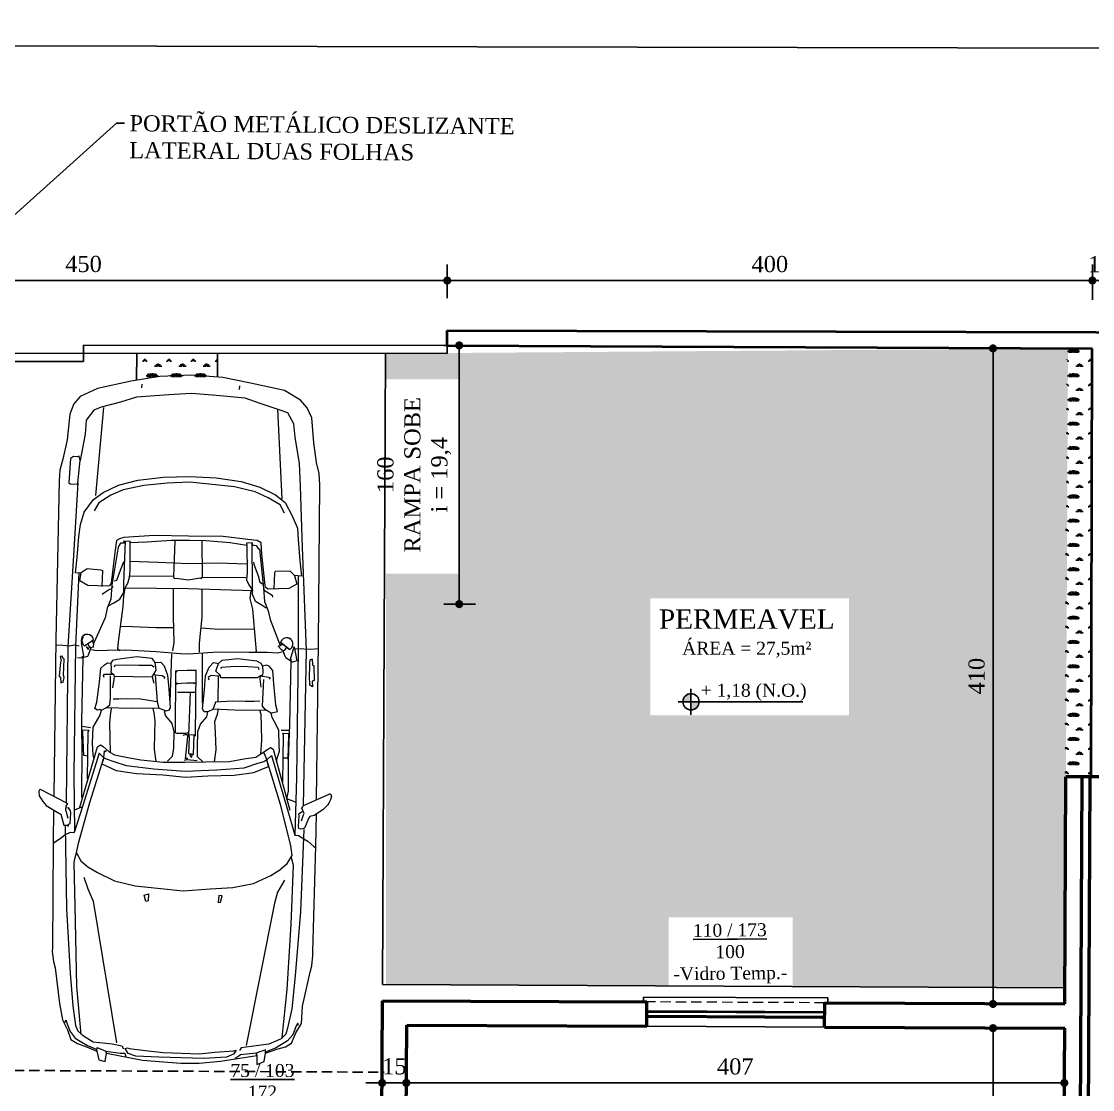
# Model space of a CAD drawing. Header units: millimetres. Extents: x 103208 to 171806, y -164 to 10038.
# Drawn here: x 107862 to 108525, y 7254 to 7915 of the extents above; entities that cross this region are included whole.
import ezdxf
from ezdxf import colors
from ezdxf.entities.mleader import LeaderData, LeaderLine
from ezdxf.math import Vec2, Vec3

# ---------------------------------------------------------------- set-up
doc = ezdxf.new("R2010")
doc.units = ezdxf.units.MM
doc.linetypes.add('HIDDEN', pattern=[9.525, 6.35, -3.175])
for name, color, linetype in [('ACESSORIOS', 2, 'Continuous'), ('COZINHA', 2, 'Continuous'), ('Hachuria - Moveis', 1, 'Continuous'), ('Piso', 55, 'Continuous'), ('PN010', 1, 'Continuous'), ('Portas-Cotas', 2, 'Continuous'), ('Projeção Janela - Viga', 1, 'HIDDEN'), ('Texto', 2, 'Continuous')]:
    doc.layers.add(name, color=color, linetype=linetype)
for name, color, linetype, lineweight in [('Hachura', 1, 'Continuous', 9), ('MEDIDAS', 7, 'Continuous', 0), ('Moveis', 1, 'Continuous', 9), ('Parede Baixa', 5, 'Continuous', 50), ('Parede Corte', 4, 'Continuous', 40), ('Pilares Sub-solo', 7, 'Continuous', 70), ('Portas - Janelas', 2, 'Continuous', 20), ('Projeção Janela', 15, 'HIDDEN', 9), ('Vaga', 184, 'Continuous', 13)]:
    doc.layers.add(name, color=color, linetype=linetype, lineweight=lineweight)
doc.styles.add('Valéria', font='romantic.ttf', dxfattribs={"height": 10})
doc.dimstyles.new('Cota - 50', dxfattribs={"dimtxt": 10, "dimasz": 5, "dimexe": 10, "dimexo": 20, "dimgap": 5, "dimtad": 1, "dimtxsty": 'Valéria', "dimblk": 'DOT', "dimcen": 0, "dimclrd": 12, "dimclre": 12, "dimclrt": 2, "dimazin": 2, "dimtfac": 1, "dimtix": 1, "dimtmove": 0, "dimatfit": 3, "dimldrblk": 'DOT', "dimfxl": 1, "dimarcsym": 0})
pattern_1 = [(360, (-5579.811, 0.3), (15, 15), [2.25, -0.45, 0.6, -0.45, 2.25, -9]), (360, (-5580.561, 0.75), (15, 15), [1.5, -1.125, 2.25, -1.125, 1.5, -7.5]), (360, (-5575.311, 6.75), (15, 15), [1.875, -0.75, 1.875, -10.5]), (360, (-5582.811, 9.75), (15, 15), [0.75, -1.5, 0.75, -12]), (90, (-5581.311, 9.75), (-15, 15), [1.35, -13.65]), (90, (-5576.811, 0.75), (-15, 15), [1.5, -13.5]), (90, (-5573.061, 6.75), (-15, 15), [1.5, -13.5]), (45, (-5574.861, 0.6), (1e-14, 15), [1.5, -19.7132034]), (135, (-5578.761, 0.6), (-15, 1e-14), [1.5, -19.7132034]), (63.434949, (-5575.311, 0.675), (8e-10, 15), [1.5, -32.0410197]), (75.9637565, (-5576.061, 0.75), (5e-10, 15), [1.5, -60.3465844]), (75.9637565, (-5572.311, 6.75), (5e-10, 15), [1.2, -60.6465844]), (75.9637565, (-5581.011, 9.75), (5e-10, 15), [1.05, -60.7965844]), (104.0362435, (-5577.561, 0.75), (-5e-10, 15), [1.5, -60.3465844]), (104.0362435, (-5573.811, 6.75), (-5e-10, 15), [1.2, -60.6465844]), (104.0362435, (-5581.611, 9.75), (-5e-10, 15), [1.05, -60.7965844]), (116.565051, (-5578.311, 0.675), (-6e-09, 15), [1.5, -32.041002])]

# ---------------------------------------------------------------- blocks, each defined once
blk = doc.blocks.new('_Dot')
at = {"color": 0, "linetype": 'ByBlock', "lineweight": -2}
blk.add_line((-0.5, 0), (-1, 0), dxfattribs=at)
at = {"color": 0, "linetype": 'ByBlock', "const_width": 0.5}
blk.add_lwpolyline([(-0.25, 0, 1), (0.25, 0, 1)], format="xyb", close=True, dxfattribs=at)
blk = doc.blocks.new('*D1095')
at = {"layer": 'Defpoints', "color": 0, "transparency": 16777216}
for p in [(109651.2, 7895.66), (107524.8, 7725.11, 9825), (109650.8, 7720.19, 9825)]:
    blk.add_point(p, dxfattribs=at)
at = {"layer": 'MEDIDAS', "color": 12, "lineweight": -2, "transparency": 16777216}
for p, q in [((107524.85, 7745.11), (107525.23, 7910.58)), ((109650.84, 7740.19), (109651.23, 7905.66)), ((107530.21, 7900.57), (109646.2, 7895.67))]:
    blk.add_line(p, q, dxfattribs=at)
at = {"layer": 'MEDIDAS', "color": 12, "lineweight": -2, "transparency": 16777216, "xscale": 5, "yscale": 5, "zscale": 5}
for p, rotation in [((107525.21, 7900.58), 179.8672790573392), ((109651.2, 7895.66), 359.8672790573391)]:
    blk.add_blockref('_Dot', p, dxfattribs=dict(at, rotation=rotation))
at = {"layer": 'MEDIDAS', "color": 2, "transparency": 16777216, "insert": (108588.23, 7908.27), "char_height": 10, "attachment_point": 5, "rotation": 359.86728, "style": 'Valéria'}
blk.add_mtext('2126', dxfattribs=at)
blk = doc.blocks.new('*D1101')
at = {"color": 12, "lineweight": -2, "transparency": 16777216}
for p, q in [((108100.42, 7259.36), (108100.42, 7268.4)), ((108507.49, 7257.42), (108507.49, 7268.4)), ((108502.49, 7258.4), (108105.42, 7258.4))]:
    blk.add_line(p, q, dxfattribs=at)
at = {"layer": 'Defpoints', "color": 0, "transparency": 16777216}
for p in [(108100.42, 7258.4), (108100.42, 7239.36, 9825), (108507.49, 7237.42, 9825)]:
    blk.add_point(p, dxfattribs=at)
at = {"color": 12, "lineweight": -2, "transparency": 16777216, "xscale": 5, "yscale": 5, "zscale": 5, "rotation": 180}
blk.add_blockref('_Dot', (108100.42, 7258.4), dxfattribs=at)
at = {"color": 12, "lineweight": -2, "transparency": 16777216, "xscale": 5, "yscale": 5, "zscale": 5}
blk.add_blockref('_Dot', (108507.49, 7258.4), dxfattribs=at)
at = {"color": 2, "transparency": 16777216, "insert": (108303.95, 7268.52), "char_height": 10, "attachment_point": 5, "style": 'Valéria'}
blk.add_mtext('407', dxfattribs=at)
blk = doc.blocks.new('*D1154')
at = {"color": 12, "lineweight": -2, "transparency": 16777216}
for p, q in [((107675.78, 7744.74), (107675.78, 7764.61)), ((108125.77, 7743.64), (108125.77, 7764.61)), ((107680.78, 7754.61), (108120.77, 7754.61))]:
    blk.add_line(p, q, dxfattribs=at)
at = {"layer": 'Defpoints', "color": 0, "transparency": 16777216}
for p in [(108125.77, 7754.61), (107675.78, 7724.74, 9825), (108125.77, 7723.64, 9825)]:
    blk.add_point(p, dxfattribs=at)
at = {"color": 12, "lineweight": -2, "transparency": 16777216, "xscale": 5, "yscale": 5, "zscale": 5, "rotation": 180}
blk.add_blockref('_Dot', (107675.78, 7754.61), dxfattribs=at)
at = {"color": 12, "lineweight": -2, "transparency": 16777216, "xscale": 5, "yscale": 5, "zscale": 5}
blk.add_blockref('_Dot', (108125.77, 7754.61), dxfattribs=at)
at = {"color": 2, "transparency": 16777216, "insert": (107900.78, 7764.8), "char_height": 10, "attachment_point": 5, "style": 'Valéria'}
blk.add_mtext('450', dxfattribs=at)
blk = doc.blocks.new('*D1107')
at = {"color": 12, "lineweight": -2, "transparency": 16777216}
for p, q in [((108123.75, 7714.49), (108143.16, 7714.49)), ((108133.16, 7709.49), (108133.16, 7559.49)), ((108123.75, 7554.49), (108143.16, 7554.49))]:
    blk.add_line(p, q, dxfattribs=at)
at = {"layer": 'Defpoints', "color": 0, "transparency": 16777216}
for p in [(108103.75, 7714.49, 9825), (108103.75, 7554.49, 9825), (108133.16, 7554.49)]:
    blk.add_point(p, dxfattribs=at)
at = {"color": 12, "lineweight": -2, "transparency": 16777216, "xscale": 5, "yscale": 5, "zscale": 5}
for p, rotation in [((108133.16, 7714.49), 90), ((108133.16, 7554.49), 270)]:
    blk.add_blockref('_Dot', p, dxfattribs=dict(at, rotation=rotation))
at = {"color": 2, "transparency": 16777216, "insert": (108105.35, 7634.49), "char_height": 10, "attachment_point": 5, "rotation": 90, "style": 'Valéria'}
blk.add_mtext('160\\PRAMPA SOBE\\Pi = 19,4', dxfattribs=at)
blk = doc.blocks.new('Audi A4 Cab dessus')
at = {"color": 0, "linetype": 'Continuous', "flags": 128}
for points in [[(0.841, -0.23), (0.8417, 0.7715), (0.838, 1.7799), (0.8336, 1.8519), (0.8155, 1.9203), (0.7966, 2.0469), (0.7841, 2.2046), (0.7524, 2.2693), (0.7105, 2.3167), (0.6068, 2.377), (0.3901, 2.4221), (0.2129, 2.4556), (0.0121, 2.4683), (-0.1902, 2.4586), (-0.3715, 2.4252), (-0.5852, 2.3759), (-0.696, 2.3247), (-0.7348, 2.2778), (-0.7613, 2.2123), (-0.7762, 2.0474), (-0.8019, 1.9236), (-0.8198, 1.853), (-0.824, 1.7861), (-0.834, 0.774), (-0.8347, -0.2263)], [(-0.3024, 2.385), (-0.301, 2.4073)], [(0.3203, 2.3816), (0.3217, 2.404)], [(0.7584, -0.2673), (0.7669, 0.7224), (0.7321, 1.3788), (0.7164, 1.7697), (0.7075, 1.9136), (0.6778, 2.0813), (0.6697, 2.1669), (0.6293, 2.2367), (0.5811, 2.2532), (0.4536, 2.2926), (0.3571, 2.3256), (0.1476, 2.3432), (0.0137, 2.3517), (-0.1303, 2.3428), (-0.3375, 2.3245), (-0.4383, 2.2905), (-0.5613, 2.2579), (-0.6073, 2.2384), (-0.6562, 2.1743), (-0.6618, 2.085), (-0.6903, 1.9165)], [(-0.5878, 1.695), (-0.5448, 2.256)], [(0.5992, 1.6874), (0.5666, 2.2577)], [(-0.6777, 1.1988), (-0.713, 1.201), (-0.7024, 1.2989), (-0.6939, 1.4328), (-0.6847, 1.5084), (-0.6618, 1.5876), (-0.6029, 1.6691), (-0.5418, 1.7145), (-0.4447, 1.7622), (-0.3216, 1.7947), (-0.159, 1.8159), (0.0073, 1.8233), (0.1772, 1.8171), (0.337, 1.7936), (0.4558, 1.7592), (0.556, 1.7126), (0.6201, 1.6637), (0.6641, 1.5803), (0.6995, 1.5019), (0.704, 1.4299), (0.7178, 1.2946), (0.7295, 1.1953), (0.6849, 1.1981), (0.6994, 1.1434), (0.6483, 1.1153), (0.518, 1.11), (0.5007, 1.1201), (0.4971, 1.1337), (0.4738, 1.3324), (0.4693, 1.4044), (0.4434, 1.4194), (0.4211, 1.4208), (0.2253, 1.4421), (0.0057, 1.4425), (-0.2138, 1.4429), (-0.4074, 1.4282), (-0.4348, 1.421), (-0.4535, 1.4087), (-0.4627, 1.3331), (-0.484, 1.1373), (-0.4941, 1.12), (-0.5077, 1.1164), (-0.633, 1.1198), (-0.6849, 1.1499), (-0.677, 1.2032), (-0.6396, 1.2278), (-0.5504, 1.2221), (-0.5417, 1.2171), (-0.5437, 1.1142)], [(0.6159, 1.5968), (0.5877, 1.6478), (0.5099, 1.6931), (0.4271, 1.7297), (0.2946, 1.7604), (0.1521, 1.7739), (0.0095, 1.7873), (-0.1344, 1.7785), (-0.2834, 1.761), (-0.4151, 1.7334), (-0.4935, 1.698), (-0.5683, 1.649), (-0.5984, 1.5971)], [(-0.7038, 1.774), (-0.7241, 1.3809), (-0.7562, 0.7287), (-0.7561, -0.266), (-0.7475, -0.2711), (-0.7575, -0.2884), (-0.7589, -0.3107), (-0.7553, -0.3243), (-0.7445, -0.3654)], [(-0.3692, 1.3944), (-0.3642, 1.4031), (-0.4088, 1.4059), (-0.4052, 1.3922), (-0.4275, 1.3936), (-0.4376, 1.3763), (-0.4426, 1.3677), (-0.4804, 1.1236), (-0.486, 1.0344), (-0.5075, 0.9775), (-0.5204, 0.9155), (-0.5885, 0.7585)], [(-0.4975, 0.9947), (-0.4651, 1.0106), (-0.4277, 1.0352), (-0.4026, 1.0784), (-0.4034, 1.1367), (-0.3953, 1.405)], [(0.3787, 1.3877), (0.2721, 1.4033), (0.1159, 1.4132), (0.013, 1.4152), (-0.1036, 1.4136), (-0.2613, 1.4011), (-0.3692, 1.3944), (-0.3668, 1.2195), (-0.3696, 1.1749), (-0.3811, 1.1353), (-0.3967, 1.1058), (-0.404, 1.0561), (-0.4082, 0.9891), (-0.4359, 0.7623), (-0.4387, 0.7177), (-0.4215, 0.7077)], [(0.411, 1.4035), (0.375, 1.4013), (0.3787, 1.3877), (0.3811, 1.2128), (0.3783, 1.1681), (0.3942, 1.1358), (0.4187, 1.0984), (0.007, 1.1064), (-0.3967, 1.1058)], [(-0.0813, 1.4122), (-0.0867, 1.184), (-0.0831, 1.1703), (-0.0695, 1.1739), (0.0061, 1.1647), (0.0831, 1.1777), (0.0918, 1.1727), (0.0968, 1.1814), (0.3747, 1.1818)], [(0.0968, 1.1814), (0.0936, 1.4146)], [(0.506, 0.9898), (0.48, 1.0049), (0.4368, 1.03), (0.4173, 1.076), (0.4165, 1.1343), (0.411, 1.4035), (0.4147, 1.3899), (0.437, 1.3885), (0.4492, 1.3698), (0.4579, 1.3648), (0.4871, 1.1165), (0.4907, 1.1028), (0.508, 1.0927), (0.5253, 1.0827), (0.5425, 1.0726), (0.5462, 1.059)], [(-0.4036, 1.2756), (-0.4086, 1.267), (-0.4352, 1.2014), (-0.4516, 1.1532), (-0.4653, 1.1496)], [(-0.3676, 1.2778), (-0.1841, 1.2752), (0.0081, 1.2676), (0.1967, 1.2737), (0.3803, 1.2711)], [(0.4213, 1.2819), (0.4249, 1.2682), (0.4517, 1.1949), (0.4625, 1.1539), (0.4798, 1.1438)], [(-0.6907, 1.1996), (-0.7065, 0.7346), (-0.7089, -0.0853), (-0.7004, -0.4488)], [(-0.0867, 1.184), (-0.3646, 1.1835)], [(0.6849, 1.1981), (0.6553, 1.2268), (0.561, 1.2238), (0.556, 1.2152), (0.554, 1.1122)], [(0.7072, 1.1967), (0.7137, 0.7303), (0.7113, -0.0896), (0.7061, -0.4567)], [(-0.5379, 1.0645), (-0.5329, 1.0732), (-0.5142, 1.0854), (-0.4955, 1.0977), (-0.4818, 1.1013), (-0.4717, 1.1186)], [(-0.0853, 0.7089), (-0.0775, 0.7622), (-0.0849, 0.9284), (-0.0865, 1.045), (-0.0873, 1.1033)], [(0.0846, 0.7027), (0.0838, 0.761), (0.0986, 0.9258), (0.097, 1.0424), (0.0962, 1.1007)], [(0.4344, 0.7075), (0.4481, 0.7111), (0.4422, 0.7608), (0.4203, 0.9818), (0.4022, 1.0501), (0.4093, 1.0985)], [(0.4871, 1.1165), (0.4951, 1.0308), (0.5182, 0.9711), (0.5327, 0.9164), (0.5985, 0.751)], [(-0.0805, 0.8565), (-0.1971, 0.8548), (-0.3447, 0.8597), (-0.4253, 0.8603)], [(0.0944, 0.8589), (0.206, 0.8519), (0.3586, 0.8557), (0.4329, 0.8551)], [(-0.6661, 0.6648), (-0.6525, 0.6684), (-0.6697, 0.7553)], [(-0.5921, 0.7722), (-0.6482, 0.7354)], [(-0.5936, 0.7499), (-0.5972, 0.7635)], [(0.6266, 0.6999), (0.6143, 0.7186), (0.6057, 0.7236), (0.5848, 0.7473), (0.5985, 0.751), (0.6147, 0.7616)], [(0.5947, 0.7575), (0.5997, 0.7661)], [(0.5999, 0.7733), (0.6554, 0.7295)], [(0.6033, 0.7706), (0.6588, 0.7268)], [(-0.6842, 0.7332), (-0.7152, 0.7396), (-0.7425, 0.7324), (-0.7872, 0.7352), (-0.8318, 0.738)], [(-0.5936, 0.7499), (-0.595, 0.7275), (-0.6086, 0.7239), (-0.6251, 0.6757), (-0.6301, 0.667), (-0.6711, 0.6562), (-0.6935, 0.6576)], [(-0.6396, 0.7304), (-0.6273, 0.7117), (-0.6173, 0.729)], [(-0.6086, 0.7239), (-0.6173, 0.729), (-0.6295, 0.7477)], [(0.6093, 0.7099), (0.582, 0.7027), (0.515, 0.7069), (0.3984, 0.7053), (0.2012, 0.7043), (0.0436, 0.6918), (0.0076, 0.6896), (-0.037, 0.6924), (-0.1933, 0.7022), (-0.3855, 0.7099), (-0.5021, 0.7083), (-0.574, 0.7038), (-0.605, 0.7103)], [(-0.0953, 0.6916), (-0.1014, 0.3828)], [(0.1019, 0.6926), (0.1045, 0.3788)], [(0.6735, 0.6611), (0.6648, 0.6661), (0.6877, 0.7453), (0.7044, 0.6547), (0.6771, 0.6474), (0.6425, 0.6675), (0.6339, 0.6726), (0.6143, 0.7186), (0.628, 0.7222), (0.6395, 0.742)], [(0.6914, 0.7317), (0.7273, 0.7339), (0.7497, 0.7325), (0.7943, 0.7297), (0.8417, 0.7352)], [(-0.6554, -0.2321), (-0.6562, -0.1738), (-0.6572, 0.0235), (-0.6605, 0.2567), (-0.6575, 0.6598)], [(-0.1981, 0.5547), (-0.182, 0.3834), (-0.1711, 0.3424), (-0.346, 0.3399), (-0.5073, 0.3411), (-0.5396, 0.3253), (-0.5483, 0.3303), (-0.562, 0.3267), (-0.5792, 0.3367), (-0.5678, 0.3763), (-0.5507, 0.5052), (-0.5451, 0.5945), (-0.5214, 0.6154), (-0.5027, 0.6276), (-0.4804, 0.6262)], [(-0.1975, 0.6353), (-0.2184, 0.659), (-0.3163, 0.6697), (-0.443, 0.6508), (-0.4703, 0.6435), (-0.4804, 0.6262), (-0.4781, 0.5902), (-0.4795, 0.5679), (-0.4623, 0.5579)], [(-0.2039, 0.6043), (-0.2212, 0.6144), (-0.3018, 0.615), (-0.3824, 0.6156), (-0.4544, 0.6112), (-0.4594, 0.6025)], [(-0.4586, 0.5442), (-0.2168, 0.5424), (-0.2067, 0.5597), (-0.1916, 0.5856), (-0.1975, 0.6353), (-0.1615, 0.6375), (-0.1406, 0.6138), (-0.1175, 0.5541), (-0.1094, 0.4684), (-0.0991, 0.3468), (-0.1092, 0.3295), (-0.1365, 0.3223), (-0.1293, 0.2949), (-0.0875, 0.2475), (-0.073, 0.1928), (-0.075, 0.0899), (-0.0828, 0.0366), (-0.1116, 0.007)], [(0.473, 0.3959), (0.437, 0.3937), (0.3787, 0.3929), (0.2981, 0.3935), (0.1902, 0.3868), (0.1737, 0.3386), (0.1413, 0.3227), (0.119, 0.3241), (0.1067, 0.3428), (0.1188, 0.463), (0.1244, 0.5523), (0.1459, 0.6092), (0.1747, 0.6387), (0.2056, 0.6323)], [(0.4787, 0.4852), (0.4728, 0.5348), (0.4742, 0.5571), (0.4555, 0.5449), (0.2223, 0.5416), (0.2187, 0.5553), (0.1891, 0.5841), (0.2056, 0.6323), (0.2293, 0.6532), (0.3287, 0.6649), (0.4489, 0.6528), (0.4748, 0.6378), (0.4871, 0.6191)], [(0.2215, 0.5999), (0.2265, 0.6086), (0.3122, 0.6166), (0.3928, 0.616), (0.4598, 0.6118), (0.4634, 0.5982)], [(0.5444, 0.3197), (0.5581, 0.3233), (0.5854, 0.3306), (0.5746, 0.3716), (0.5607, 0.5069), (0.5526, 0.5925), (0.5317, 0.6163), (0.5144, 0.6263), (0.4871, 0.6191), (0.4893, 0.5831), (0.4879, 0.5608), (0.4742, 0.5571), (0.5275, 0.5493), (0.5362, 0.5443), (0.5311, 0.5356)], [(0.6508, -0.2254), (0.6611, -0.1761), (0.66, 0.0212), (0.6655, 0.2493), (0.6684, 0.6525)], [(0.8037, 0.6663), (0.7901, 0.6627)], [(-0.522, 0.5347), (-0.5256, 0.5484), (-0.5206, 0.5571), (-0.4623, 0.5579), (-0.4586, 0.5442), (-0.46, 0.5219), (-0.4679, 0.4686)], [(-0.2067, 0.5597), (-0.1981, 0.5547), (-0.1534, 0.5519), (-0.1361, 0.5418)], [(0.0163, 0.1872), (0.0026, 0.1836), (-0.0557, 0.1827), (-0.0643, 0.1878), (-0.0664, 0.5822), (-0.0527, 0.5859), (0.0056, 0.5867), (0.0639, 0.5875), (0.0502, 0.5838)], [(-0.0593, 0.5807), (-0.0643, 0.5721)], [(0.0559, 0.1757), (0.0645, 0.1707), (0.0639, 0.5875)], [(0.205, 0.5517), (0.1604, 0.5545), (0.1417, 0.5422), (0.1453, 0.5286)], [(0.2187, 0.5553), (0.205, 0.5517), (0.2038, 0.3905)], [(-0.5073, 0.3411), (-0.4835, 0.3621), (-0.4807, 0.4067), (-0.4809, 0.5456)], [(-0.2168, 0.5424), (-0.2059, 0.5014)], [(-0.1359, 0.542), (-0.1409, 0.5334)], [(-0.0533, 0.5052), (-0.067, 0.5016), (0.005, 0.506), (0.0633, 0.5068)], [(-0.0637, 0.4982), (-0.05, 0.5018)], [(0.5837, 0.0112), (0.5895, 0.039), (0.6009, 0.0787), (0.5987, 0.1146), (0.5957, 0.2089), (0.5798, 0.2413), (0.5517, 0.2924), (0.5444, 0.3197), (0.5098, 0.3398), (0.4889, 0.3635), (0.4917, 0.4082), (0.4951, 0.5334)], [(-0.0525, 0.4469), (0.0641, 0.4485)], [(0.0281, 0.4463), (0.0199, 0.1735)], [(-0.4759, 0.0569), (-0.4789, 0.1512), (-0.4819, 0.2454), (-0.4777, 0.3124), (-0.4713, 0.3434)], [(-0.182, 0.3834), (-0.2885, 0.3991), (-0.3692, 0.3997), (-0.4275, 0.3988), (-0.4634, 0.3966)], [(-0.1711, 0.3424), (-0.1229, 0.3259)], [(0.1753, 0.3432), (0.3572, 0.336), (0.5098, 0.3398)], [(-0.5396, 0.3253), (-0.5461, 0.2943), (-0.5762, 0.2424), (-0.5913, 0.2165), (-0.5933, 0.1135), (-0.5911, 0.0776), (-0.5889, 0.0416), (-0.5816, 0.0142)], [(-0.1836, 0.0026), (-0.1966, 0.0796), (-0.1946, 0.1825), (-0.194, 0.2632), (-0.1999, 0.3128), (-0.2071, 0.3402)], [(0.1133, 0.0046), (0.0784, 0.0354), (0.0776, 0.0937), (0.0796, 0.1966), (0.0961, 0.2449), (0.1349, 0.2917), (0.1413, 0.3227)], [(0.1886, 0.006), (0.1978, 0.0816), (0.1912, 0.1896), (0.1868, 0.2616), (0.2032, 0.3098), (0.2097, 0.3408)], [(0.4833, 0.0603), (0.4885, 0.144), (0.4855, 0.2383), (0.4811, 0.3103), (0.4738, 0.3376)], [(-0.605, 0.2129), (-0.6582, 0.2207)], [(0.6094, 0.2126), (0.6646, 0.2133)], [(-0.621, -0.1132), (-0.62, 0.1869), (-0.615, 0.1956), (-0.6597, 0.1984), (-0.656, 0.1847), (-0.6488, 0.0354), (-0.6454, 0.0386), (-0.6205, 0.035)], [(0.0101, 0.0173), (0.0151, 0.0259), (0.0014, 0.0223), (0.0149, 0.1649), (0.0112, 0.1785), (-0.0024, 0.1749), (-0.0161, 0.1713)], [(0.6243, -0.12), (0.6252, 0.1802), (0.6216, 0.1939), (0.6632, 0.191), (0.6582, 0.1824), (0.6559, 0.0297), (0.6503, 0.0347), (0.6248, 0.0329)], [(-0.6683, -0.294), (-0.5587, 0.0934), (-0.54, 0.1057), (-0.5227, 0.0957), (-0.4845, 0.0619), (-0.4499, 0.0418), (-0.3657, 0.0275), (-0.2815, 0.0132), (-0.1389, -0.0002), (0, 0), (0.1303, 0.0052), (0.2829, 0.0091), (0.3735, 0.0258), (0.4505, 0.0388), (0.4879, 0.0634), (0.5253, 0.0879), (0.544, 0.1002), (0.5613, 0.0901), (0.6713, -0.2977)], [(0.5066, 0.0756), (0.5039, 0.07), (0.5016, 0.067), (0.5211, 0.0209), (0.5024, 0.0087), (0.4614, -0.0022), (0.3744, -0.0325), (0.2031, -0.0486), (0.0008, -0.0583), (-0.2, -0.0457), (-0.3735, -0.0258), (-0.4528, -0.0028), (-0.501, 0.0136), (-0.5183, 0.0237), (-0.5155, 0.0683), (-0.5068, 0.0633), (-0.4998, 0.0754)], [(-0.5183, 0.0237), (-0.5479, 0.0524), (-0.6496, -0.2817), (-0.7004, -0.4488), (-0.7054, -0.4574), (-0.7278, -0.456), (-0.7601, -0.4719), (-0.7838, -0.4928), (-0.8212, -0.5174), (-0.8349, -0.5263)], [(-0.643, -1.7429), (-0.673, -1.4363), (-0.6873, -1.0232), (-0.6994, -0.646), (-0.693, -0.6151), (-0.6865, -0.5841), (-0.6737, -0.5222), (-0.6035, -0.2622), (-0.5183, 0.0237), (-0.5298, -0.0149), (-0.4383, -0.0575), (-0.3094, -0.0746), (-0.1395, -0.0808), (0.003, -0.0943), (0.147, -0.0854), (0.3132, -0.078), (0.4399, -0.0591), (0.532, -0.0201), (0.5211, 0.0209)], [(-0.6865, -0.5841), (-0.6584, -0.6352), (-0.6115, -0.674), (-0.551, -0.7091), (-0.4422, -0.7608), (-0.3098, -0.7916), (-0.1672, -0.805), (-0.0024, -0.8199), (0.1689, -0.8038), (0.3129, -0.7949), (0.4446, -0.7674), (0.5554, -0.7161), (0.6114, -0.6793), (0.6589, -0.6375), (0.689, -0.5856), (0.6796, -0.5223), (0.6108, -0.2625), (0.5211, 0.0209), (0.5499, 0.0505), (0.654, -0.2876), (0.7061, -0.4567), (0.7284, -0.4581), (0.763, -0.4782), (0.789, -0.4933), (0.8272, -0.5271), (0.8406, -0.5349)], [(-0.0036, 0.0137), (0.0101, 0.0173), (0.077, 0.0131), (0.0633, 0.0095)], [(-0.93, -0.1951), (-0.9282, -0.2238), (-0.916, -0.2425), (-0.9037, -0.2612), (-0.8828, -0.285), (-0.8223, -0.3201), (-0.7963, -0.3352), (-0.7877, -0.3402), (-0.7696, -0.4086), (-0.7473, -0.41), (-0.7286, -0.3977), (-0.7243, -0.3308), (-0.728, -0.3171), (-0.7402, -0.2984), (-0.7539, -0.302)], [(-0.7561, -0.266), (-0.9155, -0.1855)], [(0.9361, -0.2045), (0.9311, -0.2289), (0.921, -0.2462), (0.911, -0.2635), (0.8822, -0.2931), (0.8261, -0.3299), (0.7988, -0.3371), (0.7938, -0.3457), (0.7672, -0.4113), (0.7536, -0.4149), (0.7399, -0.4185), (0.7312, -0.4135), (0.7276, -0.3998), (0.7318, -0.3329), (0.7282, -0.3192), (0.7469, -0.3069), (0.7579, -0.304)], [(0.7477, -0.3652), (0.7592, -0.3256), (0.7642, -0.317), (0.7483, -0.2846), (0.7533, -0.276), (0.7584, -0.2673), (0.9222, -0.1934)], [(0.7077, -0.2469), (0.6508, -0.2254)], [(-0.8348, -0.3129), (-0.8349, -0.521), (-0.8324, -1.1933), (-0.8339, -1.2156), (-0.8244, -1.2789), (-0.8135, -1.3199), (-0.783, -1.5459), (-0.7626, -1.6503), (-0.7309, -1.715), (-0.7078, -1.7747), (-0.6645, -1.7998), (-0.6076, -1.8213), (-0.5421, -1.8479), (-0.5276, -1.9026), (-0.488, -1.914), (-0.4802, -1.8607), (-0.4838, -1.8471), (-0.4802, -1.8607), (-0.2498, -1.9021), (-0.1159, -1.9106), (-0.0043, -1.9176), (0.1123, -1.916), (0.2476, -1.9021), (0.4786, -1.8629), (0.4794, -1.9212), (0.5255, -1.9017), (0.5333, -1.8484), (0.6067, -1.8217), (0.6614, -1.8072), (0.6988, -1.7826), (0.7253, -1.7171), (0.7605, -1.6566), (0.7675, -1.545), (0.8125, -1.3283), (0.824, -1.2887), (0.8282, -1.2217), (0.8296, -1.1994), (0.8408, -0.5235), (0.841, -0.3201)], [(-0.7006, -0.3099), (-0.6546, -0.2904)], [(-0.7609, -0.4136), (-0.745, -0.9434), (-0.717, -1.3529), (-0.6987, -1.5602), (-0.6798, -1.6868), (-0.6639, -1.7192), (-0.6344, -1.748), (-0.5652, -1.7882), (-0.445, -1.8002), (-0.3831, -1.8131), (-0.3708, -1.8318)], [(0.7622, -0.4199), (0.7472, -0.9433), (0.7168, -1.3536), (0.6992, -1.5631), (0.6734, -1.6869), (0.662, -1.7266), (0.6332, -1.7561), (0.5548, -1.7915), (0.4418, -1.8068), (0.3785, -1.8162), (0.3685, -1.8335)], [(0.6383, -1.7475), (0.6666, -1.4401), (0.6883, -1.0247), (0.6985, -0.6489), (0.6913, -0.6216), (0.684, -0.5942)], [(-0.6381, -0.7395), (-0.6113, -0.8129), (-0.5759, -0.8913), (-0.4176, -1.793)], [(0.6432, -0.744), (0.598, -0.8218), (0.5801, -0.8924), (0.4109, -1.8004)], [(-0.7504, -1.669), (-0.7403, -1.6517), (-0.7367, -1.6653), (-0.7136, -1.725), (-0.6804, -1.7675), (-0.6372, -1.7926), (-0.6026, -1.8127), (-0.5457, -1.8342), (-0.5421, -1.8479), (-0.5407, -1.8256), (-0.4838, -1.8471), (-0.3928, -1.8591), (-0.3638, -1.8582), (-0.3573, -1.8828)], [(0.7418, -1.6688), (0.7382, -1.6552), (0.7281, -1.6725), (0.7066, -1.7294), (0.6728, -1.7676), (0.6354, -1.7921), (0.5981, -1.8166), (0.5383, -1.8397), (0.5333, -1.8484), (0.5347, -1.8261), (0.475, -1.8492)], [(-0.1454, -1.8818), (-0.293, -1.877), (-0.3412, -1.8605), (-0.3609, -1.8284), (-0.3472, -1.8248), (-0.3348, -1.8296), (-0.2146, -1.8416), (-0.1167, -1.8523), (0.1115, -1.8577), (0.2108, -1.846), (0.3325, -1.8357), (0.3461, -1.8321), (0.3311, -1.8581), (0.285, -1.8776), (0.1411, -1.8864), (-0.1454, -1.8818)], [(0.475, -1.8492), (0.3757, -1.8609), (0.357, -1.8731), (0.3383, -1.8854)]]:
    blk.add_lwpolyline(points, dxfattribs=at)
for points in [[(-0.6976, 1.9439), (-0.7113, 1.9403), (-0.7336, 1.9417), (-0.7523, 1.9294), (-0.7621, 1.7732), (-0.7535, 1.7682), (-0.7088, 1.7654), (-0.7038, 1.774), (-0.6903, 1.9165)], [(-0.5936, 0.7499), (-0.5885, 0.7585)], [(-0.7791, 0.6495), (-0.7878, 0.6546), (-0.7914, 0.6682), (-0.805, 0.6646), (-0.7978, 0.6373), (-0.8028, 0.6286), (-0.8085, 0.5394), (-0.7998, 0.5343), (-0.7976, 0.4983), (-0.7839, 0.502), (-0.7775, 0.5329), (-0.7811, 0.5466)], [(0.7901, 0.6627), (0.8037, 0.6663), (0.806, 0.6303), (0.8146, 0.6253), (0.8176, 0.531), (0.804, 0.5274), (0.8062, 0.4914), (0.7889, 0.5015), (0.7903, 0.5238), (0.7867, 0.5375), (0.7887, 0.6404)], [(0.0496, 0.5032), (0.0633, 0.5068)], [(0.0559, 0.1757), (0.0199, 0.1735), (0.0235, 0.1598), (0.0215, 0.0569), (0.0525, 0.0505)], [(0.0338, 0.0382), (0.0424, 0.0332), (0.0436, 0.0523), (0.0302, 0.0519)], [(-0.7386, -0.415), (-0.7473, -0.41)], [(-0.2398, -0.8901), (-0.2506, -0.849), (-0.2233, -0.8418), (-0.2261, -0.8864)], [(0.2353, -0.8886), (0.2468, -0.849), (0.2244, -0.8476), (0.2216, -0.8922)], [(0.4786, -1.8629), (0.475, -1.8492)]]:
    blk.add_lwpolyline(points, close=True, dxfattribs=at)
for points in [[(-0.6074, 0.8003, 0.753554), (-0.6697, 0.7553)], [(-0.6586, 0.7925, 0.429634), (-0.6482, 0.7354)], [(-0.5921, 0.7722, 0.624869), (-0.6592, 0.7981)], [(0.6673, 0.7905, 0.624869), (0.5997, 0.7661)], [(0.6768, 0.7474, 0.753554), (0.6155, 0.7938)], [(0.6606, 0.7278, 0.429634), (0.6723, 0.7847)], [(-0.9155, -0.1855, 0.579223), (-0.93, -0.1951)], [(0.9361, -0.2045, 0.612971), (0.9222, -0.1934)]]:
    blk.add_lwpolyline(points, format="xyb", dxfattribs=at)
blk = doc.blocks.new('*D1178')
at = {"color": 12, "lineweight": -2, "transparency": 16777216}
for p, q in [((108487.86, 7292.25), (108453.37, 7292.25)), ((108463.37, 7287.25), (108463.37, 6997.25)), ((108486.32, 6992.25), (108453.37, 6992.25))]:
    blk.add_line(p, q, dxfattribs=at)
at = {"layer": 'Defpoints', "color": 0, "transparency": 16777216}
for p in [(108507.86, 7292.25, 9825), (108463.37, 6992.25), (108506.32, 6992.25, 9825)]:
    blk.add_point(p, dxfattribs=at)
at = {"color": 12, "lineweight": -2, "transparency": 16777216, "xscale": 5, "yscale": 5, "zscale": 5}
for p, rotation in [((108463.37, 7292.25), 90), ((108463.37, 6992.25), 270)]:
    blk.add_blockref('_Dot', p, dxfattribs=dict(at, rotation=rotation))
at = {"color": 2, "transparency": 16777216, "insert": (108453.25, 7142.25), "char_height": 10, "attachment_point": 5, "rotation": 90, "style": 'Valéria'}
blk.add_mtext('300', dxfattribs=at)
blk = doc.blocks.new('*D1118')
at = {"color": 12, "lineweight": -2, "transparency": 16777216}
for p, q in [((108489.75, 7712.65), (108453.37, 7712.65)), ((108463.37, 7707.65), (108463.37, 7312.25)), ((108487.82, 7307.25), (108453.37, 7307.25))]:
    blk.add_line(p, q, dxfattribs=at)
at = {"layer": 'Defpoints', "color": 0, "transparency": 16777216}
for p in [(108509.75, 7712.65, 9825), (108463.37, 7307.25), (108507.82, 7307.25, 9825)]:
    blk.add_point(p, dxfattribs=at)
at = {"color": 12, "lineweight": -2, "transparency": 16777216, "xscale": 5, "yscale": 5, "zscale": 5}
for p, rotation in [((108463.37, 7712.65), 90), ((108463.37, 7307.25), 270)]:
    blk.add_blockref('_Dot', p, dxfattribs=dict(at, rotation=rotation))
at = {"color": 2, "transparency": 16777216, "insert": (108453.25, 7509.95), "char_height": 10, "attachment_point": 5, "rotation": 90, "style": 'Valéria'}
blk.add_mtext('410', dxfattribs=at)
blk = doc.blocks.new('*D1122')
at = {"color": 12, "lineweight": -2, "transparency": 16777216}
for p, q in [((108085.51, 7278.4), (108085.51, 7268.41)), ((108100.51, 7277.16), (108100.51, 7268.41)), ((108080.51, 7258.41), (108075.51, 7258.41)), ((108100.51, 7258.41), (108085.51, 7258.41)), ((108105.51, 7258.41), (108110.51, 7258.41))]:
    blk.add_line(p, q, dxfattribs=at)
at = {"layer": 'Defpoints', "color": 0, "transparency": 16777216}
for p in [(108085.51, 7258.41), (108085.51, 7258.4, 9825), (108100.51, 7257.16)]:
    blk.add_point(p, dxfattribs=at)
at = {"color": 12, "lineweight": -2, "transparency": 16777216, "xscale": 5, "yscale": 5, "zscale": 5}
blk.add_blockref('_Dot', (108085.51, 7258.41), dxfattribs=at)
at = {"color": 12, "lineweight": -2, "transparency": 16777216, "xscale": 5, "yscale": 5, "zscale": 5, "rotation": 180}
blk.add_blockref('_Dot', (108100.51, 7258.41), dxfattribs=at)
at = {"color": 2, "transparency": 16777216, "insert": (108093.01, 7268.6), "char_height": 10, "attachment_point": 5, "style": 'Valéria'}
blk.add_mtext('15', dxfattribs=at)
blk = doc.blocks.new('*D1246')
at = {"color": 12, "lineweight": -2, "transparency": 16777216}
for p, q in [((108125.77, 7743.64), (108125.77, 7764.61)), ((108524.86, 7742.66), (108524.86, 7764.61)), ((108130.77, 7754.61), (108519.86, 7754.61))]:
    blk.add_line(p, q, dxfattribs=at)
at = {"layer": 'Defpoints', "color": 0, "transparency": 16777216}
for p in [(108524.86, 7754.61), (108125.77, 7723.64, 9825), (108524.86, 7722.66, 9825)]:
    blk.add_point(p, dxfattribs=at)
at = {"color": 12, "lineweight": -2, "transparency": 16777216, "xscale": 5, "yscale": 5, "zscale": 5, "rotation": 180}
blk.add_blockref('_Dot', (108125.77, 7754.61), dxfattribs=at)
at = {"color": 12, "lineweight": -2, "transparency": 16777216, "xscale": 5, "yscale": 5, "zscale": 5}
blk.add_blockref('_Dot', (108524.86, 7754.61), dxfattribs=at)
at = {"color": 2, "transparency": 16777216, "insert": (108325.32, 7764.72), "char_height": 10, "attachment_point": 5, "style": 'Valéria'}
blk.add_mtext('400', dxfattribs=at)
blk = doc.blocks.new('*D1247')
at = {"color": 12, "lineweight": -2, "transparency": 16777216}
for p, q in [((108524.86, 7742.66), (108524.86, 7764.61)), ((108534.75, 7732.59), (108534.75, 7764.61)), ((108519.86, 7754.61), (108514.86, 7754.61)), ((108524.86, 7754.61), (108534.75, 7754.61)), ((108539.75, 7754.61), (108544.75, 7754.61))]:
    blk.add_line(p, q, dxfattribs=at)
at = {"layer": 'Defpoints', "color": 0, "transparency": 16777216}
for p in [(108534.75, 7754.61), (108524.86, 7722.66, 9825), (108534.75, 7712.59, 9825)]:
    blk.add_point(p, dxfattribs=at)
at = {"color": 12, "lineweight": -2, "transparency": 16777216, "xscale": 5, "yscale": 5, "zscale": 5}
blk.add_blockref('_Dot', (108524.86, 7754.61), dxfattribs=at)
at = {"color": 12, "lineweight": -2, "transparency": 16777216, "xscale": 5, "yscale": 5, "zscale": 5, "rotation": 180}
blk.add_blockref('_Dot', (108534.75, 7754.61), dxfattribs=at)
at = {"color": 2, "transparency": 16777216, "insert": (108529.81, 7764.72), "char_height": 10, "attachment_point": 5, "style": 'Valéria'}
blk.add_mtext('10', dxfattribs=at)

msp = doc.modelspace()

# ---------------------------------------------------------------- hatches: boundary and pattern name
h = msp.add_hatch()
h.set_pattern_fill('GRASS2', color=74, scale=15, pattern_type=2)
h.set_pattern_definition(pattern_1)
h.paths.add_polyline_path([(107648.00778, 7435.4676), (107662.69157, 7435.4676), (107662.50391, 7267.07274), (107647.82012, 7267.07274)])
h.paths.add_polyline_path([(107648.69249, 7714.8074), (107663.25285, 7714.8074), (107663.25285, 7535.43053), (107648.69249, 7535.43053)])
h.paths.add_polyline_path([(108374.18817, 7485.77679), (108251.44098, 7485.77679), (108251.44098, 7558.14155), (108374.18817, 7558.14155)], flags=16)
h.paths.add_polyline_path([(108262.63916, 7317.836), (108262.63916, 7360.80591), (108339.41651, 7360.80591), (108339.41651, 7317.836)], flags=17)
h.paths.add_polyline_path([(108087.8796, 7319.24809), (108507.86839, 7317.24621), (108509.75308, 7712.6505), (108087.87678, 7709.50846), (108087.8796, 7693.57326), (108133.1613, 7693.57326), (108133.1613, 7573.28178), (108087.8796, 7573.28178)])
h = msp.add_hatch()
h.set_pattern_fill('GRASS2', color=74, scale=15, pattern_type=2)
h.set_pattern_definition(pattern_1)
h.paths.add_polyline_path([(107733.66799, 7704.70838), (107783.65186, 7704.70838), (107783.65186, 7698.06515), (107733.66799, 7698.06515)])
h.paths.add_polyline_path([(107933.68057, 7709.59549), (107983.64456, 7709.59549), (107983.64456, 7694.84194), (107933.68057, 7694.84194)])
h = msp.add_hatch()
h.set_pattern_fill('GRASS2', color=74, scale=15, pattern_type=2)
h.set_pattern_definition(pattern_1)
h.paths.add_polyline_path([(108524.74546, 7712.61451), (108509.1714, 7712.61451), (108507.9248, 7447.59277), (108523.49886, 7447.59277)])
at = {"layer": 'Portas - Janelas'}
h = msp.add_hatch(color=256, dxfattribs=at)
edge = h.paths.add_edge_path()
edge.add_arc((108276.54229, 7494.11934), 5, 90, 180)
edge.add_line((108271.54229, 7494.11934), (108276.54229, 7494.11934))
edge.add_line((108276.54229, 7494.11934), (108276.54229, 7499.11934))
edge = h.paths.add_edge_path()
edge.add_arc((108276.54229, 7494.11934), 5, 270, 360)
edge.add_line((108281.54229, 7494.11934), (108276.54229, 7494.11934))
edge.add_line((108276.54229, 7494.11934), (108276.54229, 7489.11934))

# ---------------------------------------------------------------- linework, layer by layer
for p, q in [((107933.63959, 7692.87609, 9825), (107933.68057, 7709.59549, 9825)), ((107983.64456, 7694.84194, 9825), (107983.68065, 7709.56727, 9825)), ((108085.80157, 7319.25799, 9825), (108087.6617, 7709.50858, 9825)), ((108085.80157, 7319.25799, 9825), (108507.86839, 7317.24621, 9825))]:
    msp.add_line(p, q)
at = {"layer": 'ACESSORIOS'}
for p, q in [((107900.74644, 7704.61408, 9825), (107900.75209, 7714.61408, 9825)), ((107900.75209, 7714.61408, 9825), (108125.75245, 7714.48708, 9825)), ((108125.75245, 7714.48708, 9825), (108125.74963, 7709.48709, 9825)), ((107675.7489, 7709.74107, 9825), (108125.74963, 7709.48709, 9825)), ((107675.74608, 7704.74107, 9825), (107900.74644, 7704.61408, 9825)), ((108247.17448, 7308.4887, 9825), (108247.17844, 7311.48813, 9825)), ((108361.22762, 7311.01949, 9825), (108247.17844, 7311.48813, 9825)), ((108359.21511, 7292.95448, 9825), (108249.21636, 7293.47879, 9825))]:
    msp.add_line(p, q, dxfattribs=at)
at = {"layer": 'COZINHA'}
msp.add_line((108361.22356, 7307.94508, 9825), (108361.22762, 7311.01949, 9825), dxfattribs=at)
at = {"layer": 'Hachura'}
for p, q in [((108249.26164, 7302.97873, 9825), (108251.21449, 7302.97891, 9825)), ((108249.71454, 7302.47877, 9825), (108251.21454, 7302.47891, 9825)), ((108249.71481, 7299.47877, 9825), (108249.71454, 7302.47877, 9825)), ((108358.79233, 7301.43684, 9825), (108249.71458, 7301.98646, 9825)), ((108249.24257, 7298.97873, 9825), (108251.21486, 7298.97891, 9825)), ((108358.79251, 7299.43685, 9825), (108249.71477, 7299.98648, 9825)), ((108249.71481, 7299.47877, 9825), (108251.21481, 7299.47891, 9825))]:
    msp.add_line(p, q, dxfattribs=at)
at = {"layer": 'Hachuria - Moveis'}
for p, q in [((108359.26039, 7302.45413, 9825), (108357.29223, 7302.45395, 9825)), ((108358.79228, 7301.95409, 9825), (108357.29228, 7301.95395, 9825)), ((108358.79256, 7298.95409, 9825), (108358.79228, 7301.95409, 9825)), ((108358.79256, 7298.95409, 9825), (108357.29256, 7298.95395, 9825)), ((108359.24132, 7298.45413, 9825), (108357.2926, 7298.45395, 9825))]:
    msp.add_line(p, q, dxfattribs=at)
msp.add_circle((108276.54229, 7494.11934), 5, dxfattribs=at)
at = {"layer": 'Moveis'}
for p, q in [((108251.21449, 7302.97891, 9825), (108251.21454, 7302.47891, 9825)), ((108357.29223, 7302.45395, 9825), (108357.29228, 7301.95395, 9825)), ((108251.21481, 7299.47891, 9825), (108251.21486, 7298.97891, 9825)), ((108357.29256, 7298.95395, 9825), (108357.2926, 7298.45395, 9825))]:
    msp.add_line(p, q, dxfattribs=at)
at = {"layer": 'Parede Baixa'}
for p, q in [((108507.82072, 7307.24632, 9825), (108508.48968, 7447.59277, 9825)), ((108533.48997, 7447.59277, 9825), (108508.48968, 7447.59277, 83.27888)), ((108511.59777, 6001.66239, 9825), (108518.4898, 7447.59277, 9825)), ((108516.59771, 6001.63856, 9825), (108523.48974, 7447.56894, 9825)), ((108085.34956, 7224.42816, 9825), (108085.75391, 7309.25811, 9825)), ((108085.75391, 7309.25811, 9825), (108249.28785, 7308.47862, 9825)), ((108249.21636, 7293.47879, 9825), (108249.28785, 7308.47862, 9825)), ((108359.21511, 7292.95448, 9825), (108359.2866, 7307.95431, 9825)), ((108359.2866, 7307.95431, 9825), (108507.82072, 7307.24632, 9825)), ((108099.2523, 6994.19019, 9825), (108100.68224, 7294.18678, 9825)), ((108100.68224, 7294.18678, 9825), (108249.21636, 7293.47879, 9825)), ((108359.21511, 7292.95448, 9825), (108507.74923, 7292.24649, 9825)), ((108506.31929, 6992.2499, 9825), (108507.74923, 7292.24649, 9825))]:
    msp.add_line(p, q, dxfattribs=at)
at = {"layer": 'Parede Corte'}
for p, q in [((108125.75244, 7714.48084, 9825), (108125.77488, 7723.63802, 9825)), ((108125.75244, 7714.48084, 9825), (108524.74538, 7712.57904, 9825)), ((108524.10936, 7447.59277, 9825), (108524.74546, 7712.61451, 9825))]:
    msp.add_line(p, q, dxfattribs=at)
at = {"layer": 'Parede Corte', "elevation": 9825}
msp.add_lwpolyline([(108125.77488, 7723.63802), (109650.40117, 7719.90092)], dxfattribs=at)
at = {"layer": 'Piso'}
for p, q in [((108251.21449, 7302.97891, 9825), (108357.29223, 7302.45395, 9825)), ((108251.21454, 7302.47891, 9825), (108357.29228, 7301.95395, 9825)), ((108251.21481, 7299.47891, 9825), (108357.29256, 7298.95395, 9825)), ((108251.21486, 7298.97891, 9825), (108357.2926, 7298.45395, 9825))]:
    msp.add_line(p, q, dxfattribs=at)
at = {"layer": 'PN010'}
for p, q in [((108276.54229, 7502.11934), (108276.54229, 7486.11934)), ((108268.54229, 7494.11934), (108345.77204, 7494.11934))]:
    msp.add_line(p, q, dxfattribs=at)
at = {"layer": 'Projeção Janela'}
msp.add_line((108359.2866, 7307.95431, 9825), (108249.28785, 7308.47862, 9825), dxfattribs=at)
at = {"layer": 'Projeção Janela - Viga'}
msp.add_line((107533.87093, 7267.65087, 19650), (108086.79304, 7265.01537, 19650), dxfattribs=at)

# ---------------------------------------------------------------- block references
at = {"layer": 'Vaga', "xscale": 96.996, "yscale": 96.996, "zscale": 96.996, "rotation": 359.3422651819477}
msp.add_blockref('Audi A4 Cab dessus', (107963.59977, 7456.66051), dxfattribs=at)

# ---------------------------------------------------------------- texts
at = {"layer": 'Portas-Cotas', "insert": (108311.06722, 7551.23789), "char_height": 12, "attachment_point": 2, "style": 'Valéria'}
msp.add_mtext('PERMEAVEL\\P{\\H0.6667x;ÁREA = 27,5m²}', dxfattribs=at)
at = {"layer": 'Portas-Cotas', "insert": (108225.52044, 7356.00441, 9825), "char_height": 8, "attachment_point": 1, "rotation": 0.69731167, "style": 'Valéria'}
msp.add_mtext_dynamic_manual_height_columns('\\pxqc;{\\L110 / 173\\P}100\\P-Vidro Temp.-', width=150, gutter_width=50, heights=[0], dxfattribs=at)
at = {"layer": 'Portas-Cotas', "insert": (107936.45046, 7270.08985), "char_height": 8, "attachment_point": 1, "style": 'Valéria'}
msp.add_mtext_dynamic_manual_height_columns('\\pxqc;{\\L75 / 103\\P}172\\P-Vidro Temp.-', width=150, gutter_width=50, heights=[0], dxfattribs=at)
at = {"layer": 'Texto', "insert": (108282.50577, 7505.22585), "char_height": 8, "attachment_point": 1, "style": 'Valéria'}
msp.add_mtext('+ 1,18 (N.O.)', dxfattribs=at)

# ---------------------------------------------------------------- dimensions: what is measured, and where the dimension line sits
dim = msp.add_linear_dim(base=(108125.77488, 7754.60797), p1=(107675.77623, 7724.74104, 9825), p2=(108125.77488, 7723.63802, 9825), dimstyle='Cota - 50', override={"dimtmove": 1})
dim.commit()
dim.dimension.update_dxf_attribs({"geometry": '*D1154', "text_midpoint": (107900.77556, 7764.80028)})
for base, p1, p2, text, picture, middle in [((108524.86099, 7754.60797), (108125.77488, 7723.63802, 9825), (108524.86099, 7722.6598, 9825), '400', '*D1246', (108325.31793, 7764.71892)), ((108085.51151, 7258.40749), (108100.50574, 7257.15696), (108085.51151, 7258.40408, 9825), '15', '*D1122', (108093.00862, 7268.5998))]:
    dim = msp.add_linear_dim(base=base, p1=p1, p2=p2, text=text, dimstyle='Cota - 50')
    dim.commit()
    dim.dimension.update_dxf_attribs({"geometry": picture, "text_midpoint": middle})
dim = msp.add_linear_dim(base=(108534.75308, 7754.60797), p1=(108524.86099, 7722.6598, 9825), p2=(108534.75308, 7712.59049, 9825), text='10', dimstyle='Cota - 50', override={"dimtmove": 1})
dim.commit()
dim.dimension.update_dxf_attribs({"geometry": '*D1247', "text_midpoint": (108529.80703, 7764.71892)})
for base, p1, p2, angle, text, picture, middle in [((108133.1613, 7554.48708, 9825), (108103.74749, 7714.48708, 19650), (108103.74749, 7554.48708, 19650), 90, '<>\\PRAMPA SOBE\\Pi = 19,4', '*D1107', (108105.34818, 7634.48708, 9825)), ((108463.36503, 7307.24632), (108509.75308, 7712.6505, 9825), (108507.82072, 7307.24632, 9825), 90, '410', '*D1118', (108453.25408, 7509.94841)), ((108100.42089, 7258.40408), (108507.48788, 7237.41621, 9825), (108100.42089, 7239.3565, 9825), 180, '407', '*D1101', (108303.95438, 7268.51503))]:
    dim = msp.add_linear_dim(base=base, p1=p1, p2=p2, angle=angle, text=text, dimstyle='Cota - 50')
    dim.commit()
    dim.dimension.update_dxf_attribs({"geometry": picture, "text_midpoint": middle})
dim = msp.add_linear_dim(base=(108463.36503, 6992.2499), p1=(108507.8586, 7292.24597, 9825), p2=(108506.31929, 6992.2499, 9825), angle=90, dimstyle='Cota - 50')
dim.commit()
dim.dimension.update_dxf_attribs({"geometry": '*D1178', "text_midpoint": (108453.25408, 7142.24794)})
at = {"layer": 'MEDIDAS'}
dim = msp.add_aligned_dim(p1=(107524.80129, 7725.11111, 9825), p2=(109650.79558, 7720.18641, 9825), distance=175.47102, dimstyle='Cota - 50', dxfattribs=at)
dim.commit()
dim.dimension.update_dxf_attribs({"geometry": '*D1095', "text_midpoint": (108588.2284, 7908.26721)})

# ---------------------------------------------------------------- leaders
at = {"layer": 'Pilares Sub-solo'}
ml = msp.add_multileader_mtext('Standard', dxfattribs=at)
ml.set_content('PORTÃO METÁLICO DESLIZANTE\\PLATERAL DUAS FOLHAS', color=2, style='Valéria')
ml.set_leader_properties(color=15)
ml.set_arrow_properties(name='DOT')
ml.build(insert=Vec2(0, 0))
ml.multileader.update_dxf_attribs({"dogleg_length": 5, "arrow_head_size": 7.5})
ctx = ml.context
ctx.base_point, ctx.char_height, ctx.arrow_head_size, ctx.landing_gap_size, ctx.plane_origin, ctx.plane_x_axis, ctx.plane_y_axis = Vec3(107926.19741, 7851.86014, 15878.05766), 10, 7.5, 3, Vec3(108090.54654, 8080.81227, 15878.05766), Vec3(0.999969229, -0.007844806), Vec3(0.007844806, 0.999969229)
notes = []
notes.append((ctx, [(1, (1, 1, 0), (107921.19757, 7851.89936, 15878.05766), (0.999969229, -0.007844806), 5, [(0, [(107779.60924, 7724.74035, 15878.05766)], 0, [])])]))
ctx.mtext.insert, ctx.mtext.text_direction, ctx.mtext.rotation, ctx.mtext.flow_direction = Vec3(107929.23736, 7856.94, 15878.05766), Vec3(0.999969229, -0.007844806), 6.27534042, 5
for ctx, leaders in notes:
    for number, flags, end, landing, length, lines in leaders:
        leader = LeaderData()
        leader.index, (leader.has_last_leader_line, leader.has_dogleg_vector, leader.attachment_direction) = number, flags
        leader.last_leader_point, leader.dogleg_vector, leader.dogleg_length = Vec3(end), Vec3(landing), length
        for number, points, colour, breaks in lines:
            line = LeaderLine()
            line.index, line.vertices, line.color, line.breaks = number, Vec3.list(points), colors.encode_raw_color(colour), breaks
            leader.lines.append(line)
        ctx.leaders.append(leader)

doc.saveas('drawing.dxf')
